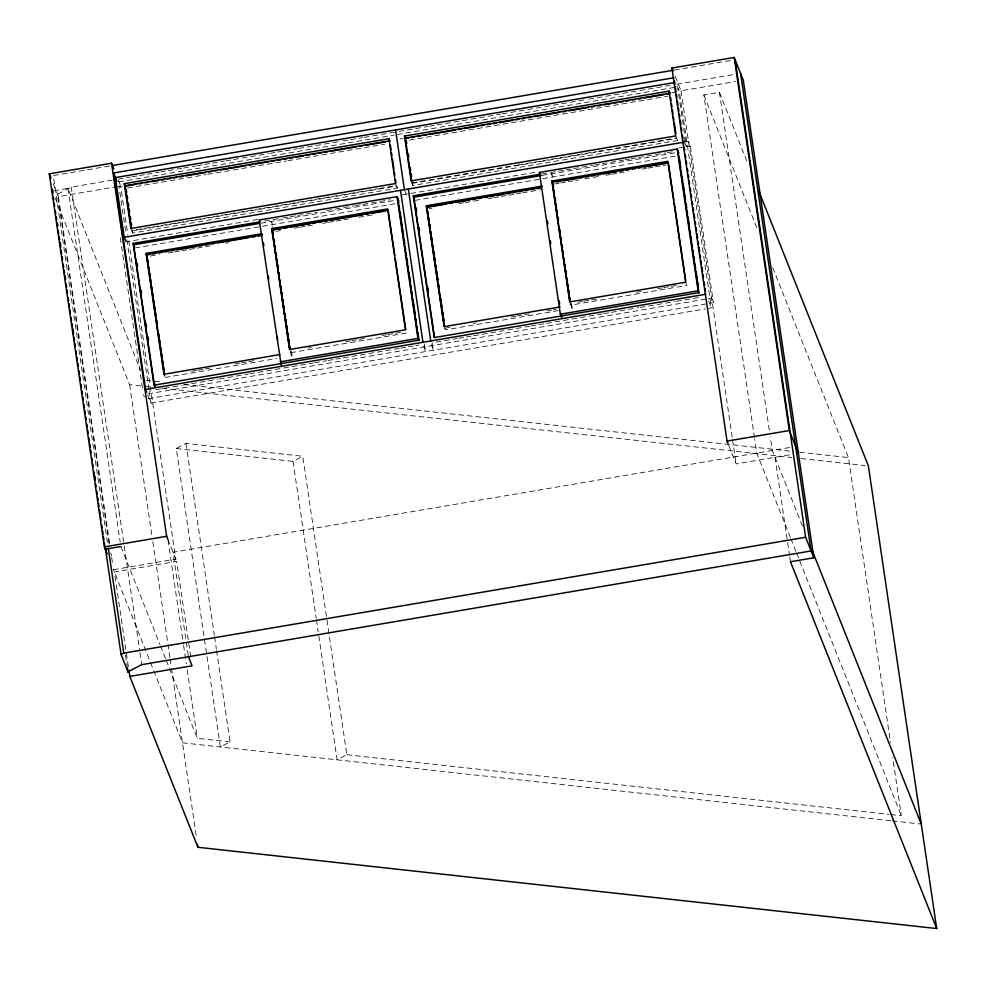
<?xml version="1.0" encoding="UTF-8"?>
<svg xmlns="http://www.w3.org/2000/svg" width="986" height="986" viewBox="0 0 986 986"><rect width="100%" height="100%" fill="white"/><g stroke="black" fill="none" stroke-linecap="round" stroke-linejoin="round"><path stroke-width="0.74" stroke-dasharray="4.93 3.7" d="M112.207 180.155L71.226 187.106L57.471 194.316L109.126 544.112M216.575 650.526L230.071 741.891L220.346 746.981L176.272 448.519L185.997 443.429L302.764 456.271L346.838 754.734L337.113 759.824L318.453 633.431M176.272 448.519L293.039 461.362L302.764 456.271M109.458 166.018L53.281 175.57L107.844 545.135M674.375 70.055L730.564 60.503M118.271 179.119L130.423 177.049M131.939 176.802L138.003 175.767M139.519 175.508L145.595 174.473M147.111 174.214L159.251 172.156M160.78 171.897L166.844 170.861M168.359 170.603L182.028 168.286M183.544 168.027L195.684 165.968M197.2 165.71L203.276 164.674M204.792 164.416L210.856 163.393M212.384 163.134L224.525 161.063M226.04 160.804L232.104 159.781M233.633 159.522L268.537 153.594M270.053 153.335L276.129 152.3M277.645 152.041L283.709 151.006M285.237 150.759L297.378 148.689M298.894 148.43L341.39 141.22M342.906 140.961L348.982 139.926M350.498 139.667L362.638 137.609M364.154 137.35L397.543 131.668M399.071 131.421L414.243 128.833M415.759 128.574L427.899 126.516M429.415 126.257L435.492 125.222M437.008 124.963L500.752 114.142M502.281 113.883L587.274 99.438M588.79 99.179L675.299 84.488M676.815 84.229L734.496 74.431M53.823 190.766L67.972 188.363L140.468 370.181M118.727 181.88L394.375 135.057M397.395 134.478L677.592 86.879M53.219 183.642L58.384 196.596L116.089 186.785M117.605 186.527L120.649 186.009L127.847 234.742M675.348 76.575L681.03 90.811L735.704 81.53M122.067 186.12L119.023 186.637L125.949 233.559M399.971 138.915L403.015 138.397M671.811 92.733L676.371 91.957M127.601 187.969L206.234 174.608M207.75 174.349L286.384 160.989M287.887 160.73L384.663 144.289M409.313 140.111L667.879 96.184M754.5 437.858L703.856 94.939L719.423 92.29L747.844 163.59M136.253 229.775L211.854 216.932M213.37 216.673L378.193 188.671M379.709 188.412L393.315 186.095M411.901 182.94L436.095 178.836M437.611 178.577L516.245 165.217M517.749 164.958L596.382 151.597M597.898 151.339L676.532 137.991M131.89 230.995L396.52 186.046M412.086 183.396L676.704 138.447M131.717 230.539L132.716 233.053L397.333 188.092L396.89 185.109M411.544 182.028L412.9 185.442L677.53 140.493L677.086 137.498M685.455 141.935L688.487 141.417L690.299 145.965L713.445 302.665L708.897 303.441M125.173 241.977L257.802 219.447M402.325 194.895L537.986 171.847M678.836 147.912L690.299 145.965M264.655 221.061L281.293 218.239M282.797 217.98L288.849 216.957M290.365 216.698L296.404 215.675M297.92 215.416L317.578 212.076M326.649 210.536L353.875 205.914M355.379 205.655L361.431 204.62M362.947 204.373L390.16 199.739M541.819 173.98L556.942 171.416M558.458 171.157L564.497 170.122M566.013 169.863L572.065 168.84M573.581 168.581L593.239 165.241M594.743 164.982L600.794 163.959M602.31 163.701L623.472 160.102M624.988 159.855L629.524 159.079M631.04 158.82L637.079 157.797M638.595 157.538L665.821 152.916M667.325 152.657L673.376 151.634M260.809 223.181L395.238 200.343M542.214 175.372L675.435 152.744M134.922 247.967L395.004 203.782M415.106 200.368L676.704 155.924M275.957 231.316L280.48 230.539M294.038 228.247L298.548 227.47M300.052 227.224L306.079 226.201M307.583 225.942L313.61 224.919M322.644 223.378L327.167 222.614M328.671 222.355L334.698 221.332M336.201 221.074L342.228 220.051M343.732 219.804L349.759 218.781M358.793 217.24L375.358 214.43M554.637 183.963L559.161 183.199M560.664 182.94L566.691 181.917M568.195 181.671L574.222 180.648M575.725 180.389L578.745 179.871M584.76 178.848L599.821 176.297M605.848 175.274L610.371 174.497M611.875 174.251L617.902 173.228M619.405 172.969L628.439 171.428M641.997 169.124L646.508 168.359M648.024 168.101L654.038 167.078M655.554 166.831L661.569 165.808M663.085 165.549L666.092 165.032M150.365 256.052L159.399 254.524M168.446 252.983L172.957 252.219M174.46 251.96L180.487 250.937M181.991 250.678L188.018 249.655M189.522 249.396L195.548 248.373M197.052 248.127L213.617 245.304M225.671 243.259L228.678 242.753M429.046 208.712L432.065 208.194M459.168 203.597L463.691 202.82M465.195 202.574L478.752 200.269M487.787 198.728L492.31 197.964M493.813 197.705L499.84 196.682M501.344 196.424L507.371 195.401M508.875 195.154L514.902 194.131M516.405 193.872L520.916 193.108M522.432 192.849L540.501 189.78M308.236 348.033L311.243 347.528M345.889 341.637L350.4 340.873M351.916 340.614L357.93 339.591M359.434 339.344L365.461 338.321M382.026 335.499L386.549 334.735M388.053 334.476L394.08 333.453M395.583 333.194L401.61 332.171M577.882 302.234L582.406 301.457M583.909 301.211L589.924 300.188M591.44 299.929L597.454 298.906M636.623 292.25L641.134 291.486M657.699 288.664L662.222 287.9M663.726 287.641L669.753 286.618M671.256 286.371L677.283 285.348M290.796 352.705L406.762 332.997L405.492 329.817M191.678 371.241L196.202 370.477M197.705 370.218L203.732 369.195M205.236 368.937L211.263 367.914M235.358 363.822L239.869 363.058M241.373 362.799L247.4 361.776M248.903 361.517L254.93 360.494M444.76 328.252L450.787 327.229M473.379 323.383L476.386 322.878M511.031 316.987L515.542 316.223M517.046 315.964L523.073 314.941M524.577 314.694L530.604 313.671M547.168 310.849L551.692 310.085M553.195 309.826L556.203 309.321M165.204 377.441L276.659 358.51M558.347 310.652L445.389 329.842L444.119 326.649M155.85 389.741L181.584 385.366M183.063 385.119L217.918 379.203M219.36 378.957L248.201 374.051M249.606 373.817L313.117 363.021M314.62 362.774L326.723 360.716M328.239 360.457L334.279 359.434M335.795 359.175L341.846 358.14M343.35 357.893L399.305 348.378M400.821 348.132L406.861 347.097M408.377 346.838L414.428 345.815M415.944 345.556L418.964 345.038M436.046 342.142L457.233 338.543M458.724 338.284L464.8 337.261M466.279 337.002L472.368 335.967M473.847 335.721L529.901 326.193M531.306 325.959L537.469 324.912M538.861 324.677L545.036 323.63M546.429 323.396L602.372 313.881M603.888 313.622L609.94 312.599M611.443 312.34L638.669 307.718M640.185 307.459L674.954 301.556M676.47 301.297L700.664 297.193M148.011 393.858L707.073 298.881M708.589 298.622L711.621 298.105L713.445 302.665M148.307 398.677L707.381 303.7M147.715 394.881L150.981 403.089L705.286 308.914M706.814 308.655L711.362 307.878L679.403 91.439L675.767 82.331M789.589 447.508L173.018 552.259L188.437 656.725M113.476 569.674L175.742 559.099L128.069 236.27M728.74 445.389L736.123 463.901L791.092 454.558M190.729 656.75L176.642 561.379L114.388 571.954L128.463 667.325M145.965 380.3L162.801 382.149M184.222 384.503L791.807 451.341M799.461 452.18L848.428 457.566L890.518 742.569M55.253 198.124L129.622 384.663L151.031 387.017M161.741 388.201L791.906 457.516M801.088 458.527L865.326 465.589M166.178 660.164L197.323 738.292L230.071 741.891M346.838 754.734L889.101 814.387M890.629 814.547L901.327 815.73L892.774 757.815M890.691 820.722L182.509 742.815L113.242 569.107M892.219 820.894L919.741 823.914M703.856 94.939L757.926 230.564M772.728 267.687L848.428 457.566M685.048 143.216L686.416 146.631L677.813 88.37M675.706 135.932L677.53 140.493M802.444 526.031L772.309 450.454L770.288 436.736M708.638 301.05L711.362 307.878M790.328 537.333L756.743 453.092L754.721 439.374M790.895 538.75L796.022 551.605M796.589 553.035L901.327 815.73M685.677 282.218L686.959 285.398L570.993 305.105L569.711 301.913M552.863 176.962L551.593 173.782L552.259 178.306M404.408 189.669L406.22 194.23L405.776 191.247M395.522 183.532L397.333 188.092M272.678 224.574L271.409 221.382L272.296 227.409M118.382 180.315L120.649 186.009M143.463 394.634L144.375 396.914M167.793 539.157L176.642 561.379M120.871 546.527L159.942 644.536M160.508 645.953L165.611 658.747M775.033 457.282L789.564 555.685M789.786 557.201L790.464 561.749M719.423 92.29L769.388 430.635M681.03 90.811L732.302 438.006M732.524 439.534L736.123 463.901M683.927 137.596L684.592 142.07M571.572 303.651L572.693 311.194M570.746 303.478L571.855 311.021M412.456 182.459L412.9 185.442M432.127 342.66L433.248 350.264L430.981 342.672M424.35 343.978L425.471 351.583L423.204 343.991M291.388 351.262L292.275 357.289M290.562 351.09L291.449 357.117M293.039 461.362L316.198 618.21M316.432 619.726L318.231 631.915M185.997 443.429L214.332 635.292M214.554 636.82L216.353 648.998M132.272 230.058L132.716 233.053M126.849 239.61L148.972 389.458M149.194 390.974L150.981 403.089M168.064 540.155L183.371 643.796M183.593 645.325L186.292 663.615M187.192 669.704L197.323 738.292M120.317 237.934L143.007 391.59M129.622 384.663L151.906 535.546M152.805 541.647L169.9 657.477M170.134 658.993L171.256 666.622M171.478 668.138L196.596 838.199M71.226 187.106L124.002 544.506M124.224 546.034L139.716 650.97M139.95 652.485L141.737 664.663M67.972 188.363L120.193 541.955M58.384 196.596L109.656 543.791M110.999 552.924L111.455 555.968M111.677 557.484L112.798 565.101M125.518 655.123L127.095 665.772"/><path stroke-width="1.48" d="M127.317 667.3L127.995 671.86L121.081 654.531L123.792 653.114L805.636 537.271L813.807 557.78L790.464 561.749L936.7 928.553L197.927 847.282L129.807 676.408L128.919 670.357M127.675 672.021L141.737 664.663L811.084 550.94L740.572 73.395M107.227 554.009L104.393 546.885L49.3 173.807L111.566 163.232L113.834 168.926M728.173 443.959L727.039 441.112L671.947 68.034L734.213 57.447L743.296 80.236L813.807 557.78M112.503 165.5L672.859 70.302M146.631 392.145L145.534 389.408L113.575 172.969L673.956 77.771M674.251 82.578L115.399 177.579L124.211 237.281L125.579 240.695M388.903 138.706L395.522 183.532L130.892 228.493L124.273 183.667L388.903 138.706L389.901 141.22M669.087 91.106L675.706 135.932L411.088 180.894L404.47 136.068L669.087 91.106L669.999 93.387M389.716 140.764L125.099 185.713L131.495 229.048M669.913 93.165L405.283 138.114L411.68 181.449M126.787 185.91L135.858 184.37M138.89 183.864L141.91 183.347M144.93 182.829L147.962 182.324M150.981 181.806L158.536 180.524M161.568 180.007L164.588 179.489M167.62 178.984L170.64 178.466M173.659 177.948L176.691 177.443M179.711 176.925L182.73 176.408M185.762 175.89L205.421 172.562M208.44 172.045L211.472 171.527M214.492 171.009L217.512 170.504M220.544 169.986L246.241 165.623M249.273 165.106L252.293 164.588M255.325 164.083L268.931 161.766M271.951 161.248L274.971 160.743M278.003 160.225L281.022 159.707M284.054 159.202L287.074 158.684M290.094 158.167L293.125 157.661M296.145 157.144L303.713 155.862M306.732 155.344L309.752 154.827M312.784 154.321L315.803 153.804M318.823 153.286L321.855 152.781M324.875 152.263L327.907 151.745M330.926 151.24L356.636 146.865M359.656 146.359L362.675 145.842M365.707 145.324L385.366 141.984M408.487 138.052L405.468 138.57L404.47 136.068M411.519 137.547L414.539 137.029M417.559 136.512L420.591 136.006M423.61 135.489L426.63 134.971M429.662 134.466L455.372 130.09M458.391 129.585L461.411 129.067M464.443 128.55L478.05 126.245M481.069 125.727L484.101 125.21M487.121 124.704L490.141 124.187M493.173 123.669L496.192 123.164M499.212 122.646L512.831 120.329M515.851 119.824L518.87 119.306M521.902 118.788L524.922 118.283M527.954 117.765L530.973 117.248M533.993 116.73L559.703 112.367M562.723 111.849L565.754 111.344M568.774 110.826L588.432 107.486M591.452 106.969L594.484 106.463M597.504 105.946L600.536 105.428M603.555 104.923L611.11 103.629M614.142 103.123L617.162 102.606M620.194 102.088L623.214 101.583M626.233 101.065L629.265 100.547M632.285 100.042L635.304 99.524M638.336 99.007L641.356 98.501M644.388 97.984L664.046 94.644M667.066 94.126L670.086 93.621M123.349 237.416L683.939 142.181M398.627 200.737L397.001 196.633L259.232 220.038L281.022 363.933M561.182 314.386L561.638 317.406L560.356 314.214L539.428 172.439L677.185 149.034L678.824 153.138M397.728 198.457L418.656 340.232L154.038 385.181L133.098 243.419L260.119 221.838M677.912 150.858L698.852 292.632L434.222 337.582L413.294 195.82L540.303 174.239M259.293 223.44L133.64 244.787L154.58 386.549M540.994 175.582L413.837 197.175L434.543 337.446M271.68 228.641L387.646 208.933L405.492 329.817L289.527 349.512L271.68 228.641L272.518 230.761M551.864 181.03L667.83 161.334L685.677 282.218L569.711 301.913L551.864 181.03L552.715 183.162M272.309 230.231L275.328 229.713M278.335 229.208L281.343 228.69M284.362 228.185L287.37 227.667M290.389 227.162L309.961 223.834M312.981 223.317L315.988 222.811M318.996 222.294L322.015 221.788M325.023 221.271L328.03 220.765M331.05 220.248L362.675 214.874M365.683 214.369L368.702 213.851M371.71 213.346L385.267 211.041M557.016 181.868L560.036 181.35M563.043 180.845L576.6 178.54M579.608 178.022L582.627 177.517M585.635 176.999L588.642 176.494M591.662 175.976L594.669 175.471M597.689 174.953L600.696 174.448M603.703 173.93L617.261 171.626M620.28 171.12L623.288 170.603M626.295 170.097L629.314 169.58M632.322 169.074L635.329 168.557M638.349 168.051L641.356 167.534M644.376 167.028L668.471 162.924M279.901 354.553L163.935 374.261L146.088 253.377L262.054 233.67M560.085 306.954L444.119 326.649L426.272 205.778L542.238 186.071M262.51 234.816L146.532 254.511L164.563 375.851M541.191 187.476L426.728 206.912L444.353 326.28M146.717 254.967L149.736 254.462M152.744 253.944L155.751 253.439M158.771 252.921L161.778 252.416M164.798 251.898L167.805 251.393M170.812 250.875L173.832 250.37M176.839 249.852L196.424 246.525M199.431 246.019L202.438 245.502M205.458 244.996L208.465 244.479M211.485 243.973L214.492 243.456M217.499 242.95L249.138 237.577M252.145 237.059L255.152 236.554M258.172 236.036L261.179 235.531M426.913 207.368L446.485 204.04M449.505 203.535L452.512 203.017M455.52 202.512L469.077 200.207M472.097 199.69L475.104 199.184M478.111 198.667L481.131 198.161M484.138 197.644L487.146 197.138M490.165 196.621L493.173 196.115M496.192 195.598L503.723 194.328M506.73 193.811L509.737 193.305M512.757 192.788L515.764 192.27M518.784 191.765L521.791 191.247M524.798 190.742L527.818 190.224M530.825 189.719L533.845 189.201M536.852 188.696L539.86 188.178M280.172 361.813L417.928 338.408L418.779 340.54M560.356 314.214L698.125 290.808L698.963 292.928M145.534 389.408L705.914 294.21M104.393 546.885L166.659 536.31L167.793 539.157M727.039 441.112L789.305 430.537L798.389 453.313M120.871 546.527L105.305 549.165L104.405 543.076M129.807 676.408L192.073 665.833L188.437 656.725M758.653 190.692L868.383 465.922L936.7 928.553M671.947 68.034L673.081 70.881M812.02 550.052L921.269 824.086M539.428 172.439L540.698 175.631M426.272 205.778L427.123 207.898M413.294 195.82L414.65 199.234M124.273 183.667L125.641 187.081M146.088 253.377L146.926 255.497M113.575 172.969L116.841 181.165M133.098 243.419L134.49 246.907M49.3 173.807L51.001 178.084M735.112 59.727L805.636 537.271M734.213 57.447L789.305 430.537M674.399 80.79L674.843 83.822M675.299 86.854L675.965 91.39M676.408 94.422L676.864 97.441M677.308 100.473L677.974 105.009M678.43 108.041L678.873 111.073M679.317 114.093L679.761 117.124M680.217 120.144L680.882 124.692M681.326 127.724L681.782 130.744M682.448 135.292L682.891 138.311M683.347 141.343L683.791 144.363M684.235 147.395L684.678 150.427M685.356 154.962L685.8 157.994M686.244 161.014L686.7 164.046M687.365 168.581L687.809 171.613M688.265 174.645L688.709 177.665M689.152 180.697L689.596 183.716M690.274 188.264L690.718 191.284M691.161 194.316L691.617 197.348M692.283 201.883L692.727 204.915M693.17 207.935L693.626 210.967M694.07 213.987L694.736 218.535M695.192 221.567L695.635 224.586M696.079 227.618L696.535 230.638M696.979 233.67L697.644 238.205M698.088 241.237L698.544 244.269M698.988 247.289L699.653 251.837M700.109 254.856L700.553 257.888M700.997 260.92L701.44 263.94M701.896 266.972L702.562 271.507M703.006 274.539L703.462 277.559M704.127 282.107L704.571 285.127M705.027 288.159L705.471 291.19M670.566 97.639L671.01 100.634M671.454 103.616L671.897 106.611M672.329 109.594L672.994 114.08M673.438 117.063L673.882 120.058M674.325 123.04L675.866 133.504M679.132 156.749L680.685 167.312M681.129 170.319L681.572 173.339M682.016 176.358L682.694 180.882M683.138 183.901L685.59 200.491M686.034 203.51L686.7 208.034M687.143 211.041L687.587 214.061M688.031 217.08L689.596 227.63M690.04 230.65L690.483 233.67M690.927 236.689L691.593 241.213M692.049 244.232L692.492 247.239M692.936 250.259L693.38 253.279M693.824 256.286L694.489 260.822M694.933 263.829L695.611 268.352M696.054 271.372L698.507 287.961M677.185 149.034L698.125 290.808M673.869 200.244L668.286 162.468L552.32 182.176L569.945 301.543M674.313 203.264L685.689 280.332M553.134 184.222L553.602 187.352M554.033 190.273L554.489 193.379M555.143 197.829L555.599 200.922M556.042 203.868L556.498 206.961M556.93 209.907L557.386 212.988M558.051 217.462L558.495 220.531M559.826 229.553L560.282 232.597M560.948 237.108L561.391 240.14M562.057 244.664L562.513 247.683M562.957 250.69L563.4 253.735M564.066 258.233L564.522 261.29M564.953 264.273L565.409 267.329M565.853 270.3L566.297 273.368M566.962 277.842L567.418 280.924M567.85 283.882L568.306 286.975M568.737 289.909L569.205 293.015M569.859 297.452L570.315 300.57M547.378 220.827L547.822 223.896M550.274 240.473L550.718 243.493M559.185 300.816L559.641 303.934M427.986 211.99L428.442 215.01M428.885 218.029L429.329 221.049M429.773 224.081L430.216 227.1M430.894 231.636L431.338 234.656M431.782 237.675L432.225 240.695M432.903 245.231L433.347 248.25M433.791 251.27L434.234 254.302M434.69 257.321L435.134 260.341M435.8 264.877L436.243 267.896M436.687 270.916L437.143 273.935M437.587 276.955L438.03 279.987M438.696 284.51L439.152 287.542M440.705 298.117L441.161 301.137M441.605 304.156L442.048 307.176M442.714 311.712L443.158 314.731M443.614 317.763L444.057 320.783M427.579 211.904L428.023 214.923M428.466 217.943L428.922 220.975M429.366 223.995L429.81 227.014M430.475 231.55L430.919 234.569M431.375 237.589L431.819 240.609M432.484 245.144L432.928 248.164M433.384 251.196L433.828 254.215M434.271 257.235L434.715 260.255M435.393 264.79L435.837 267.81M437.168 276.881L437.624 279.901M438.289 284.436L438.733 287.456M439.399 291.992L439.855 295.011M440.298 298.031L440.742 301.05M441.186 304.07L441.629 307.102M442.307 311.625L442.751 314.657M443.195 317.677L443.638 320.696M406.281 140.616L406.725 143.611M408.266 154.075L408.709 157.057M410.25 167.521L410.694 170.504M411.137 173.499L411.581 176.482M416.215 207.91L416.659 210.93M419.112 227.519L419.555 230.539M428.023 287.85L428.466 290.858M408.29 189.016L430.759 341.144M395.583 129.93L404.408 189.669M400.513 190.335L422.982 342.462M390.382 145.238L391.035 149.724M391.479 152.719L391.923 155.702M392.366 158.697L393.907 169.148M394.351 172.143L394.794 175.126M395.46 179.612L395.891 182.595M398.27 199.825L398.714 202.845M399.157 205.864L399.601 208.872M400.045 211.891L403.619 236.024M404.063 239.043L404.728 243.567M405.172 246.586L405.616 249.594M406.059 252.613L406.503 255.633M406.959 258.64L407.625 263.176M408.068 266.183L408.512 269.203M408.956 272.222L410.521 282.772M410.965 285.792L411.409 288.812M411.852 291.831L412.518 296.355M412.961 299.362L415.414 315.964M415.858 318.971L416.536 323.494M416.979 326.514L417.423 329.534M417.867 332.553L418.976 340.084M397.001 196.633L417.928 338.408M394.794 255.399L388.102 210.067L272.124 229.775L289.761 349.143M395.238 258.431L405.727 329.435M272.949 231.821L273.405 234.951M274.059 239.376L274.527 242.494M274.958 245.428L275.414 248.521M276.068 252.983L276.524 256.064M276.967 259.084L277.423 262.103M277.855 265.061L278.311 268.13M278.976 272.617L279.42 275.673M280.086 280.172L280.529 283.216M280.985 286.223L281.429 289.243M281.873 292.263L282.316 295.282M282.982 299.806L283.438 302.838M283.882 305.833L284.325 308.889M284.991 313.375L285.447 316.444M285.878 319.415L286.334 322.484M286.766 325.442L287.222 328.523M287.887 332.985L288.343 336.078M288.775 339.024L289.231 342.13M289.884 346.554L290.352 349.685M272.53 231.735L272.986 234.767M273.652 239.29L274.096 242.322M274.539 245.341L274.983 248.361M275.661 252.897L276.105 255.916M276.77 260.452L277.892 268.007M278.557 272.543L279.001 275.562M279.679 280.098L280.123 283.118M280.566 286.137L281.01 289.157M281.454 292.176L281.91 295.196M282.575 299.732L283.019 302.751M283.463 305.783L283.919 308.803M284.584 313.338L285.028 316.358M285.472 319.378L285.915 322.397M286.371 325.417L286.815 328.449M287.481 332.972L287.924 336.004M288.38 339.024L288.824 342.043M289.49 346.579L289.933 349.599M263.385 242.741L263.854 245.847M268.303 275.981L268.747 279.038M277.214 336.349L277.67 339.443M280.998 361.985L281.441 365.005M147.801 259.589L148.245 262.609M148.911 267.144L149.367 270.164M149.81 273.184L150.254 276.203M150.698 279.235L151.154 282.255M151.819 286.79L152.263 289.81M152.707 292.83L153.15 295.849M153.828 300.385L154.272 303.405M154.716 306.424L155.159 309.456M155.615 312.476L156.059 315.495M156.725 320.031L157.168 323.051M158.734 333.625L159.177 336.645M159.621 339.665L160.077 342.697M160.743 347.22L161.186 350.252M161.63 353.271L162.086 356.291M162.752 360.827L163.195 363.846M163.639 366.866L164.083 369.886M126.319 189.719L126.75 192.701M127.194 195.696L127.638 198.679M128.303 203.165L128.735 206.148M129.178 209.143L129.622 212.126M130.288 216.612L130.731 219.595M131.163 222.589L131.606 225.572M137.14 263.052L137.584 266.072M141.146 290.204L141.602 293.212M146.051 323.383L146.495 326.403M148.06 336.953L148.504 339.973M154.962 383.714L155.406 386.722M111.566 163.232L166.659 536.31M197.483 844.262L197.927 847.282M108.3 548.167L123.792 653.114M52.369 189.152L52.813 192.196M57.299 222.614L57.755 225.646M60.22 242.383L60.676 245.428M65.162 275.834L65.618 278.878M73.026 329.065L73.469 332.109M94.804 476.595L95.26 479.627M105.366 548.068L121.081 654.531M52.406 191.013L52.862 194.057M53.318 197.101L53.762 200.158M54.218 203.202L54.661 206.247M55.339 210.819L55.783 213.876M56.239 216.92L56.683 219.964M57.139 223.009L57.582 226.065M58.26 230.638L58.716 233.682M59.16 236.726L59.616 239.783M60.06 242.827L60.738 247.4M61.194 250.444L61.637 253.501M62.093 256.545L62.537 259.589M63.215 264.162L63.671 267.218M64.115 270.263L64.571 273.307M65.014 276.363L65.47 279.408M66.136 283.98L66.592 287.025M67.036 290.069L67.492 293.125M68.17 297.698L68.613 300.742M69.069 303.787L69.513 306.843M69.969 309.887L70.413 312.932M71.091 317.504L71.547 320.561M71.99 323.605L72.446 326.649M72.89 329.706L73.568 334.279M74.012 337.323L74.468 340.367M74.924 343.411L75.367 346.468M76.045 351.041L76.489 354.085M76.945 357.129L77.389 360.186M77.845 363.23L78.288 366.274M78.966 370.847L79.422 373.904M79.866 376.948L80.322 379.992M81 384.565L81.444 387.621M81.9 390.666L82.343 393.71M82.799 396.754L83.243 399.811M83.921 404.383L84.365 407.428M84.821 410.472L85.264 413.528M85.72 416.573L86.176 419.617M86.842 424.19L87.298 427.246M87.742 430.29L88.198 433.335M88.876 437.907L89.319 440.964M89.775 444.008L90.219 447.052M90.675 450.109L91.119 453.153M91.797 457.726L92.253 460.77M92.696 463.814L93.152 466.871M93.818 471.444L95.174 480.589M95.617 483.633L96.073 486.677M96.751 491.25L97.195 494.306M97.651 497.351L98.095 500.395M98.551 503.452L98.994 506.496M99.45 509.54L100.128 514.113M100.572 517.157L101.028 520.214M101.694 524.786L102.15 527.83M102.606 530.875L103.049 533.931M103.505 536.976L103.949 540.02"/></g></svg>
